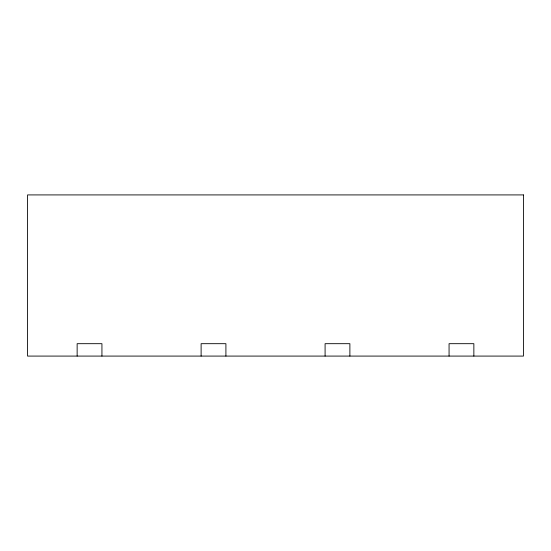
<?xml version="1.0" encoding="UTF-8"?>
<svg xmlns="http://www.w3.org/2000/svg" width="551" height="551" viewBox="0 0 551 551"><rect width="100%" height="100%" fill="white"/><g stroke="black" fill="none" stroke-linecap="round" stroke-linejoin="round"><path stroke-width="0.83" d="M473.86 356.084L473.86 343.686L449.065 343.686L449.065 356.084M349.885 356.084L349.885 343.686L325.09 343.686L325.09 356.084M225.91 356.084L225.91 343.686L201.115 343.686L201.115 356.084M101.935 356.084L101.935 343.686L77.14 343.686L77.14 356.084M523.45 194.916L27.55 194.916L27.55 356.084L523.45 356.084L523.45 194.916"/></g></svg>
